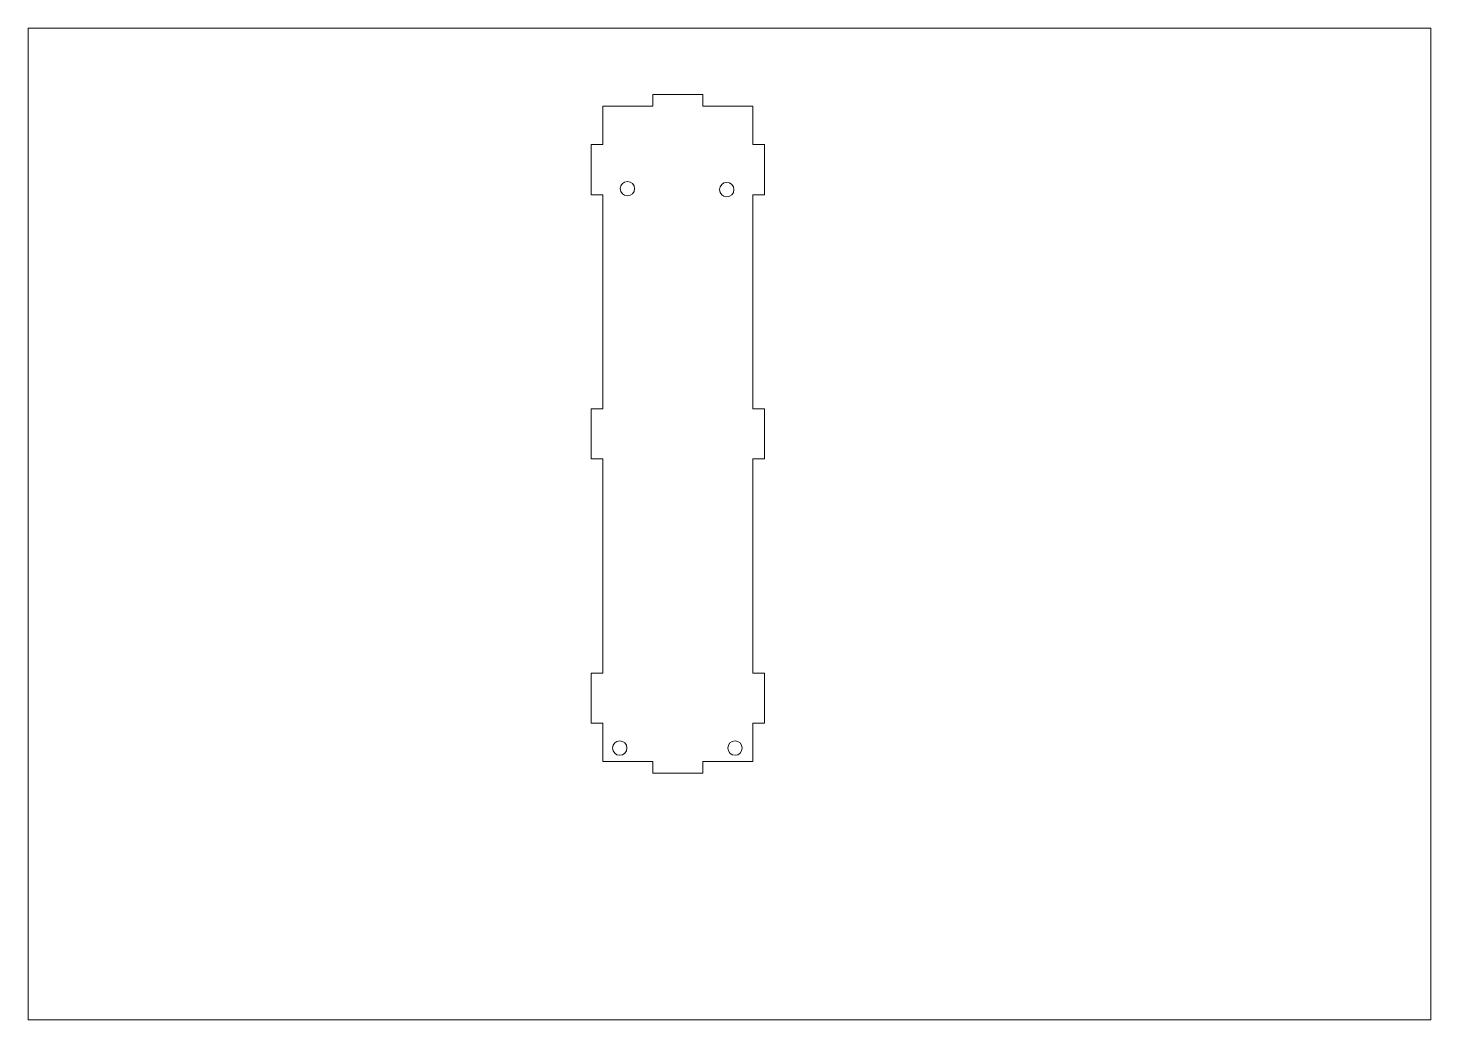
# Paper-space layout 'Sheet1' of a CAD drawing. Header units: inches, sheet in millimetres. Extents: x 0 to 420, y 0 to 297.
# The model-space entities are those that its viewports show. They can reach past a viewport. Long polylines and large blocks are cut down to what shows.
import ezdxf

# ---------------------------------------------------------------- set-up
doc = ezdxf.new("R2010")
doc.units = ezdxf.units.IN
doc.header["$LTSCALE"] = 12.7
doc.header["$MEASUREMENT"] = 0
doc.layers.add('Visible', color=7, linetype='Continuous', lineweight=40)

msp = doc.modelspace()

# ---------------------------------------------------------------- linework, layer by layer
at = {"layer": 'Visible', "lineweight": 20}
for p, q in [((172.55, 273.61), (172.55, 262.11)), ((172.55, 273.61), (187.55, 273.61)), ((187.55, 273.61), (187.55, 277.11)), ((187.55, 277.11), (202.55, 277.11)), ((202.55, 273.61), (202.55, 277.11)), ((202.55, 273.61), (217.5, 273.61)), ((217.5, 273.61), (217.5, 262.11)), ((169.05, 262.11), (169.05, 247.11)), ((172.55, 262.11), (169.05, 262.11)), ((217.5, 262.11), (221, 262.11)), ((221, 262.11), (221, 247.11)), ((169.05, 247.11), (172.55, 247.11)), ((172.55, 247.11), (172.55, 182.98)), ((221, 247.11), (217.5, 247.11)), ((217.5, 247.11), (217.5, 182.98)), ((169.05, 182.98), (169.05, 167.98)), ((172.55, 182.98), (169.05, 182.98)), ((217.5, 182.98), (221, 182.98)), ((221, 182.98), (221, 167.98)), ((169.05, 167.98), (172.55, 167.98)), ((172.55, 167.98), (172.55, 103.86)), ((221, 167.98), (217.5, 167.98)), ((217.5, 167.98), (217.5, 103.86)), ((169.05, 88.86), (169.05, 103.86)), ((169.05, 103.86), (172.55, 103.86)), ((221, 103.86), (217.5, 103.86)), ((221, 88.86), (221, 103.86)), ((172.55, 88.86), (169.05, 88.86)), ((172.55, 88.86), (172.55, 77.36)), ((217.5, 88.86), (221, 88.86)), ((217.5, 88.86), (217.5, 77.36)), ((172.55, 77.36), (187.55, 77.36)), ((187.55, 77.36), (187.55, 73.86)), ((202.55, 77.36), (217.5, 77.36)), ((202.55, 77.36), (202.55, 73.86)), ((187.55, 73.86), (202.55, 73.86))]:
    msp.add_line(p, q, dxfattribs=at)
for centre in [(179.95, 248.91), (209.68, 248.63), (177.65, 81.41), (212.15, 81.41)]:
    msp.add_circle(centre, 2.15, dxfattribs=at)

psp = doc.layouts.new('Sheet1')

# ---------------------------------------------------------------- viewports
at = {"layer": '0', "view_target_point": (210.5, 148.5)}
psp.add_viewport(center=(210, 148.5), size=(420, 297), view_center_point=(0, 0), view_height=297, dxfattribs=at)

doc.saveas('drawing.dxf')
